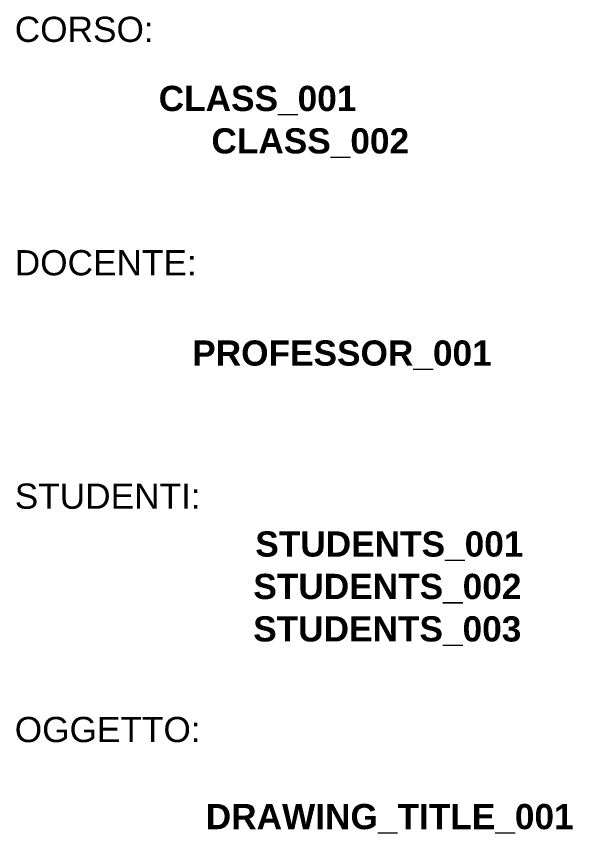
# Model space of a CAD drawing. Header units: metres. Extents: x -54 to 12, y 2 to 263.
# Drawn here: x -48.9 to -9.2, y 140.7 to 199 of the extents above; entities that cross this region are included whole.
import ezdxf
from ezdxf.enums import TextEntityAlignment as Align

# ---------------------------------------------------------------- set-up
doc = ezdxf.new("R2010")
doc.units = ezdxf.units.M
doc.header["$LTSCALE"] = 5
doc.header["$MEASUREMENT"] = 0
doc.layers.add('G-ANNO-TEXT', color=3, linetype='Continuous', lineweight=18)
doc.styles.add('ARIAL', font='arial.ttf')
doc.styles.add('ARIAL-BOLD', font='')
doc.styles.get('ARIAL-BOLD').set_extended_font_data('Arial', bold=True)

msp = doc.modelspace()

# ---------------------------------------------------------------- texts
at = {"layer": 'G-ANNO-TEXT', "style": 'ARIAL'}
for s, p in [('CORSO:', (-49, 199.016)), ('DOCENTE:', (-49, 182.349)), ('STUDENTI:', (-49, 165.683)), ('OGGETTO:', (-49, 149.016))]:
    msp.add_text(s, height=1.8, dxfattribs=at).set_placement(p, align=Align.TOP_LEFT)
at = {"layer": 'G-ANNO-TEXT', "style": 'ARIAL-BOLD', "flags": 2}
for tag, p, s in [('CLASS_001', (-38.724, 192.282), 'STRUMENTI E METODI'), ('CLASS_002', (-34.96, 189.251), 'DEL PROGETTO'), ('PROFESSOR_001', (-36.329, 174.1), 'MARCO FERRARA')]:
    msp.add_attdef(tag, p, s, height=1.8, dxfattribs=at)
at = {"layer": 'G-ANNO-TEXT', "style": 'ARIAL-BOLD'}
for tag, p, s in [('STUDENTS_001', (-31.827, 160.465), 'STUDENT 1'), ('STUDENTS_002', (-31.968, 157.434), 'STUDENT 2'), ('STUDENTS_003', (-31.977, 154.403), 'STUDENT 3'), ('DRAWING_TITLE_001', (-35.365, 141), 'DRAWING_TITLE')]:
    msp.add_attdef(tag, p, s, height=1.8, dxfattribs=at)

doc.saveas('drawing.dxf')
